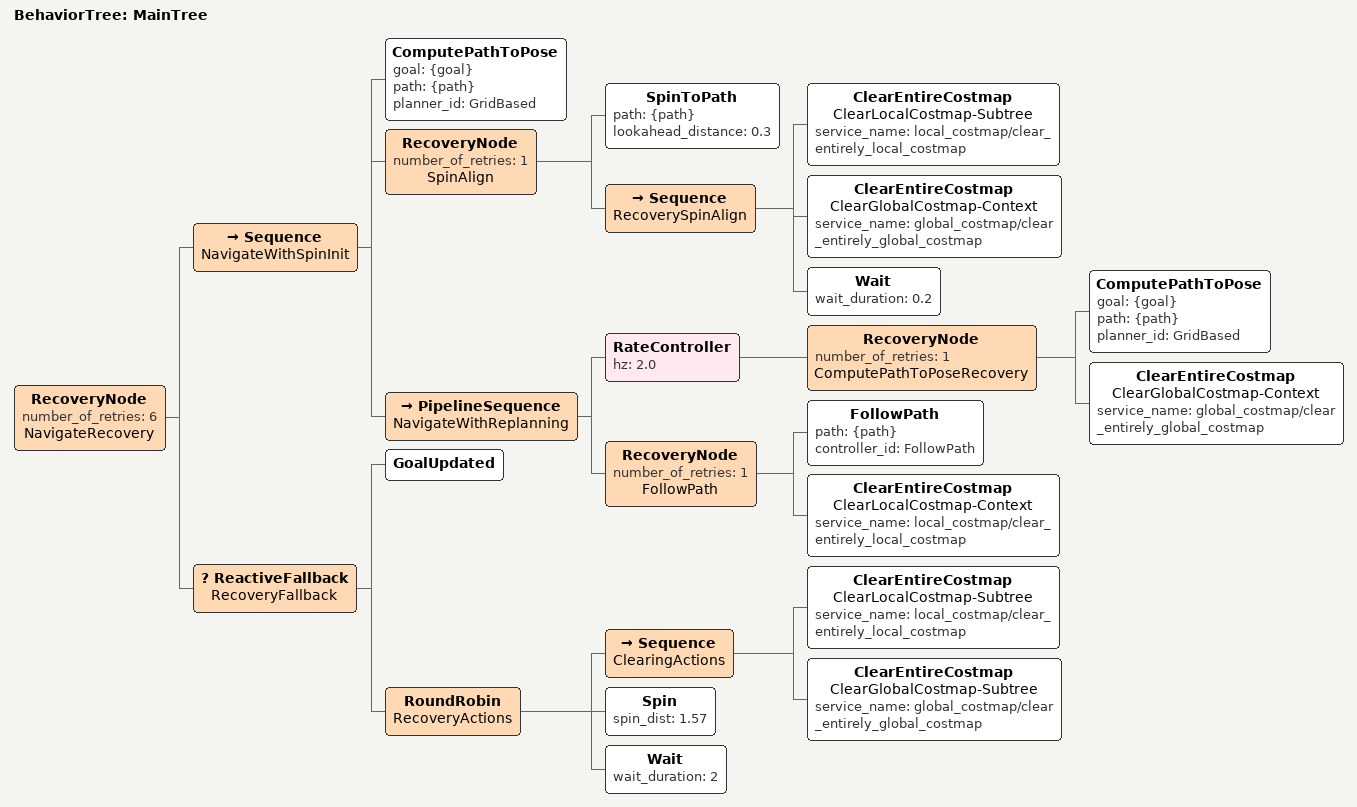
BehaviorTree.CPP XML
<root BTCPP_format="4" main_tree_to_execute="MainTree">
  <BehaviorTree ID="MainTree">
    <RecoveryNode number_of_retries="6" name="NavigateRecovery">
      <Sequence name="NavigateWithSpinInit">
        <!-- Step 1: Compute a path once -->
        <ComputePathToPose goal="{goal}" path="{path}" planner_id="GridBased"/>

        <!-- Step 2: Align with that path (atomic with RecoveryNode) -->
        <RecoveryNode number_of_retries="1" name="SpinAlign">
          <SpinToPath path="{path}" lookahead_distance="0.3"/>
          <Sequence name="RecoverySpinAlign">
            <ClearEntireCostmap name="ClearLocalCostmap-Subtree" service_name="local_costmap/clear_entirely_local_costmap"/>
            <ClearEntireCostmap name="ClearGlobalCostmap-Context" service_name="global_costmap/clear_entirely_global_costmap"/>
            <Wait wait_duration="0.2"/>
          </Sequence>
        </RecoveryNode>

        <!-- Step 3: Start continuous replanning + execution -->
        <PipelineSequence name="NavigateWithReplanning">
          <RateController hz="2.0">
            <RecoveryNode number_of_retries="1" name="ComputePathToPoseRecovery">
              <ComputePathToPose goal="{goal}" path="{path}" planner_id="GridBased"/>
              <ClearEntireCostmap name="ClearGlobalCostmap-Context" service_name="global_costmap/clear_entirely_global_costmap"/>
            </RecoveryNode>
          </RateController>

          <RecoveryNode number_of_retries="1" name="FollowPath">
            <FollowPath path="{path}" controller_id="FollowPath"/>
            <ClearEntireCostmap name="ClearLocalCostmap-Context" service_name="local_costmap/clear_entirely_local_costmap"/>
          </RecoveryNode>
        </PipelineSequence>
      </Sequence>

      <ReactiveFallback name="RecoveryFallback">
        <GoalUpdated/>
        <RoundRobin name="RecoveryActions">
          <Sequence name="ClearingActions">
            <ClearEntireCostmap name="ClearLocalCostmap-Subtree" service_name="local_costmap/clear_entirely_local_costmap"/>
            <ClearEntireCostmap name="ClearGlobalCostmap-Subtree" service_name="global_costmap/clear_entirely_global_costmap"/>
          </Sequence>
          <Spin spin_dist="1.57"/>
          <Wait wait_duration="2"/>
        </RoundRobin>
      </ReactiveFallback>
    </RecoveryNode>
  </BehaviorTree>
</root>
